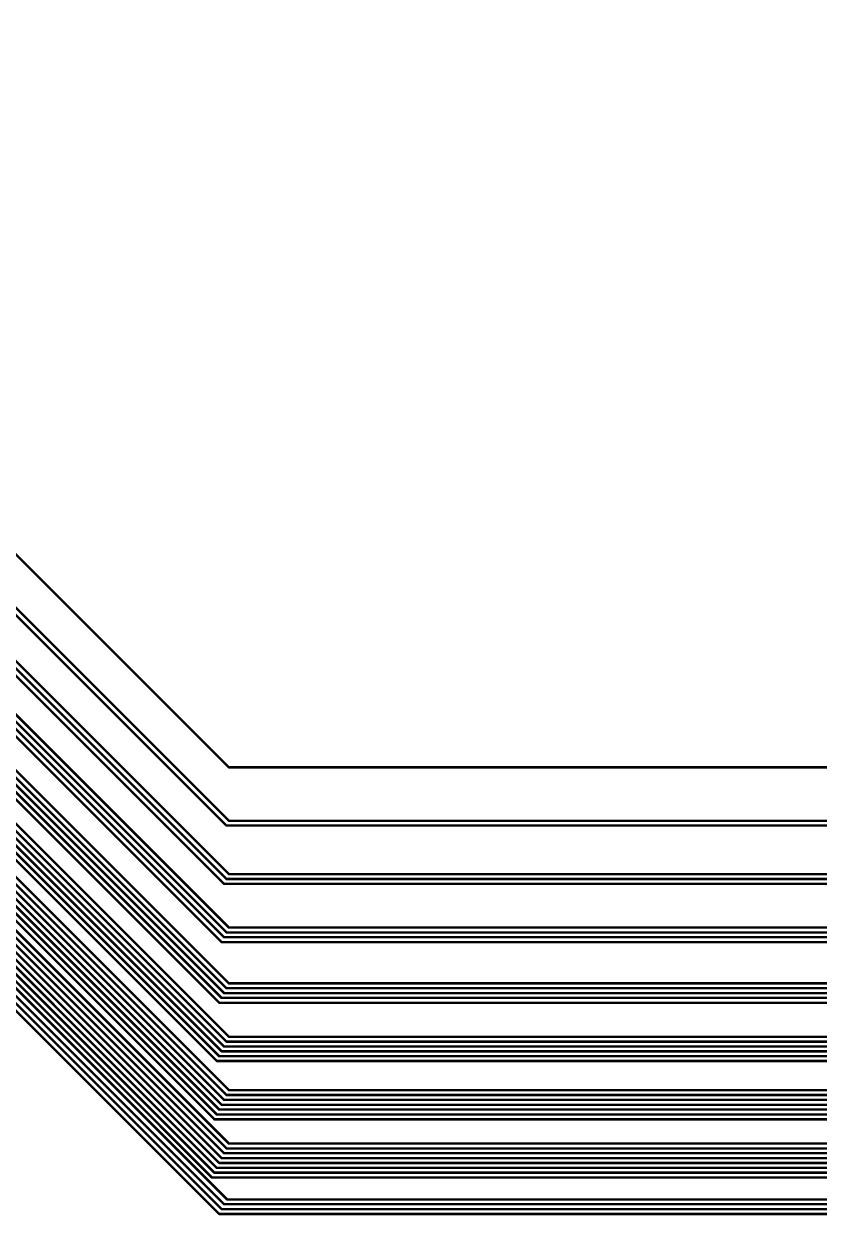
# Model space of a CAD drawing. Header units: inches. Extents: x 0 to 565, y 0 to 565.
# Drawn here: x 249.66 to 266.05, y 284.23 to 308.77 of the extents above; entities that cross this region are included whole.
import ezdxf

# ---------------------------------------------------------------- set-up
doc = ezdxf.new("R2010")
doc.units = ezdxf.units.IN

msp = doc.modelspace()

# ---------------------------------------------------------------- linework, layer by layer
at = {"const_width": 0.05}
for points in [[(14.839, 532.5), (253.889, 293.45)], [(19.989, 526.25), (253.889, 292.35)], [(26.089, 520), (253.839, 292.25)], [(31.389, 513.75), (253.889, 291.25)], [(37.489, 507.5), (253.839, 291.15)], [(43.589, 501.25), (253.789, 291.05)], [(49.039, 495), (253.889, 290.15)], [(55.139, 488.75), (253.839, 290.05)], [(61.239, 482.5), (253.789, 289.95)], [(67.339, 476.25), (253.739, 289.85)], [(72.889, 470), (253.889, 289)], [(78.989, 463.75), (253.839, 288.9)], [(85.089, 457.5), (253.789, 288.8)], [(91.189, 451.25), (253.739, 288.7)], [(97.289, 445), (253.689, 288.6)], [(103.039, 438.75), (253.889, 287.9)], [(109.139, 432.5), (253.839, 287.8)], [(115.239, 426.25), (253.789, 287.7)], [(121.339, 420), (253.739, 287.6)], [(127.439, 413.75), (253.689, 287.5)], [(133.539, 407.5), (253.639, 287.4)], [(139.439, 401.25), (253.889, 286.8)], [(145.539, 395), (253.839, 286.7)], [(151.639, 388.75), (253.789, 286.6)], [(157.739, 382.5), (253.739, 286.5)], [(163.839, 376.25), (253.689, 286.4)], [(169.939, 370), (253.639, 286.3)], [(176.039, 363.75), (253.589, 286.2)], [(182.089, 357.5), (253.889, 285.7)], [(188.189, 351.25), (253.839, 285.6)], [(194.289, 345), (253.789, 285.5)], [(200.389, 338.75), (253.739, 285.4)], [(206.489, 332.5), (253.689, 285.3)], [(212.589, 326.25), (253.639, 285.2)], [(218.689, 320), (253.589, 285.1)], [(224.789, 313.75), (253.539, 285)], [(230.8, 307.6), (253.85, 284.55)], [(236.989, 301.25), (253.789, 284.45)], [(243.089, 295), (253.739, 284.35)], [(253.889, 293.45), (271.539, 293.45)], [(253.889, 292.35), (272.65, 292.35)], [(253.839, 292.25), (271.639, 292.25)], [(253.789, 291.05), (271.728, 291.05)], [(253.839, 291.15), (272.739, 291.15)], [(253.889, 291.25), (273.75, 291.25)], [(253.889, 290.15), (274.85, 290.15)], [(253.739, 289.85), (271.817, 289.85)], [(253.789, 289.95), (272.828, 289.95)], [(253.839, 290.05), (273.839, 290.05)], [(253.839, 288.9), (274.989, 288.9)], [(253.889, 289), (276, 289)], [(249.189, 288.75), (253.689, 284.25)], [(253.689, 288.6), (271.956, 288.6)], [(253.739, 288.7), (272.967, 288.7)], [(253.789, 288.8), (273.978, 288.8)], [(253.889, 287.9), (277.1, 287.9)], [(253.789, 287.7), (275.078, 287.7)], [(253.839, 287.8), (276.089, 287.8)], [(253.639, 287.4), (272.044, 287.4)], [(253.689, 287.5), (273.056, 287.5)], [(253.739, 287.6), (274.067, 287.6)], [(253.839, 286.7), (277.189, 286.7)], [(253.889, 286.8), (278.2, 286.8)], [(253.689, 286.4), (274.156, 286.4)], [(253.739, 286.5), (275.167, 286.5)], [(253.789, 286.6), (276.178, 286.6)], [(253.589, 286.2), (272.133, 286.2)], [(253.639, 286.3), (273.144, 286.3)], [(253.889, 285.7), (279.3, 285.7)], [(253.739, 285.4), (276.267, 285.4)], [(253.789, 285.5), (277.278, 285.5)], [(253.839, 285.6), (278.289, 285.6)], [(253.639, 285.2), (274.244, 285.2)], [(253.689, 285.3), (275.256, 285.3)], [(253.539, 285), (272.222, 285)], [(253.589, 285.1), (273.233, 285.1)], [(253.789, 284.45), (279.439, 284.45)], [(253.85, 284.55), (280.45, 284.55)], [(253.689, 284.25), (277.417, 284.25)], [(253.739, 284.35), (278.428, 284.35)]]:
    msp.add_lwpolyline(points, dxfattribs=at)
at = {"const_width": 0.025}
for points in [[(253.876, 293.45, 1), (253.901, 293.45, 1)], [(253.876, 293.45, 1), (253.901, 293.45, 1)], [(253.876, 292.35, 1), (253.901, 292.35, 1)], [(253.876, 292.35, 1), (253.901, 292.35, 1)], [(253.826, 292.25, 1), (253.851, 292.25, 1)], [(253.826, 292.25, 1), (253.851, 292.25, 1)], [(253.776, 291.05, 1), (253.801, 291.05, 1)], [(253.776, 291.05, 1), (253.801, 291.05, 1)], [(253.826, 291.15, 1), (253.851, 291.15, 1)], [(253.826, 291.15, 1), (253.851, 291.15, 1)], [(253.876, 291.25, 1), (253.901, 291.25, 1)], [(253.876, 291.25, 1), (253.901, 291.25, 1)], [(253.876, 290.15, 1), (253.901, 290.15, 1)], [(253.876, 290.15, 1), (253.901, 290.15, 1)], [(253.726, 289.85, 1), (253.751, 289.85, 1)], [(253.726, 289.85, 1), (253.751, 289.85, 1)], [(253.776, 289.95, 1), (253.801, 289.95, 1)], [(253.776, 289.95, 1), (253.801, 289.95, 1)], [(253.826, 290.05, 1), (253.851, 290.05, 1)], [(253.826, 290.05, 1), (253.851, 290.05, 1)], [(253.826, 288.9, 1), (253.851, 288.9, 1)], [(253.826, 288.9, 1), (253.851, 288.9, 1)], [(253.876, 289, 1), (253.901, 289, 1)], [(253.876, 289, 1), (253.901, 289, 1)], [(253.676, 288.6, 1), (253.701, 288.6, 1)], [(253.676, 288.6, 1), (253.701, 288.6, 1)], [(253.726, 288.7, 1), (253.751, 288.7, 1)], [(253.726, 288.7, 1), (253.751, 288.7, 1)], [(253.776, 288.8, 1), (253.801, 288.8, 1)], [(253.776, 288.8, 1), (253.801, 288.8, 1)], [(253.876, 287.9, 1), (253.901, 287.9, 1)], [(253.876, 287.9, 1), (253.901, 287.9, 1)], [(253.776, 287.7, 1), (253.801, 287.7, 1)], [(253.776, 287.7, 1), (253.801, 287.7, 1)], [(253.826, 287.8, 1), (253.851, 287.8, 1)], [(253.826, 287.8, 1), (253.851, 287.8, 1)], [(253.626, 287.4, 1), (253.651, 287.4, 1)], [(253.626, 287.4, 1), (253.651, 287.4, 1)], [(253.676, 287.5, 1), (253.701, 287.5, 1)], [(253.676, 287.5, 1), (253.701, 287.5, 1)], [(253.726, 287.6, 1), (253.751, 287.6, 1)], [(253.726, 287.6, 1), (253.751, 287.6, 1)], [(253.826, 286.7, 1), (253.851, 286.7, 1)], [(253.826, 286.7, 1), (253.851, 286.7, 1)], [(253.876, 286.8, 1), (253.901, 286.8, 1)], [(253.876, 286.8, 1), (253.901, 286.8, 1)], [(253.676, 286.4, 1), (253.701, 286.4, 1)], [(253.676, 286.4, 1), (253.701, 286.4, 1)], [(253.726, 286.5, 1), (253.751, 286.5, 1)], [(253.726, 286.5, 1), (253.751, 286.5, 1)], [(253.776, 286.6, 1), (253.801, 286.6, 1)], [(253.776, 286.6, 1), (253.801, 286.6, 1)], [(253.576, 286.2, 1), (253.601, 286.2, 1)], [(253.576, 286.2, 1), (253.601, 286.2, 1)], [(253.626, 286.3, 1), (253.651, 286.3, 1)], [(253.626, 286.3, 1), (253.651, 286.3, 1)], [(253.876, 285.7, 1), (253.901, 285.7, 1)], [(253.876, 285.7, 1), (253.901, 285.7, 1)], [(253.726, 285.4, 1), (253.751, 285.4, 1)], [(253.726, 285.4, 1), (253.751, 285.4, 1)], [(253.776, 285.5, 1), (253.801, 285.5, 1)], [(253.776, 285.5, 1), (253.801, 285.5, 1)], [(253.826, 285.6, 1), (253.851, 285.6, 1)], [(253.826, 285.6, 1), (253.851, 285.6, 1)], [(253.626, 285.2, 1), (253.651, 285.2, 1)], [(253.626, 285.2, 1), (253.651, 285.2, 1)], [(253.676, 285.3, 1), (253.701, 285.3, 1)], [(253.676, 285.3, 1), (253.701, 285.3, 1)], [(253.526, 285, 1), (253.551, 285, 1)], [(253.526, 285, 1), (253.551, 285, 1)], [(253.576, 285.1, 1), (253.601, 285.1, 1)], [(253.576, 285.1, 1), (253.601, 285.1, 1)], [(253.776, 284.45, 1), (253.801, 284.45, 1)], [(253.776, 284.45, 1), (253.801, 284.45, 1)], [(253.837, 284.55, 1), (253.862, 284.55, 1)], [(253.837, 284.55, 1), (253.862, 284.55, 1)], [(253.676, 284.25, 1), (253.701, 284.25, 1)], [(253.676, 284.25, 1), (253.701, 284.25, 1)], [(253.726, 284.35, 1), (253.751, 284.35, 1)], [(253.726, 284.35, 1), (253.751, 284.35, 1)]]:
    msp.add_lwpolyline(points, format="xyb", close=True, dxfattribs=at)

doc.saveas('drawing.dxf')
